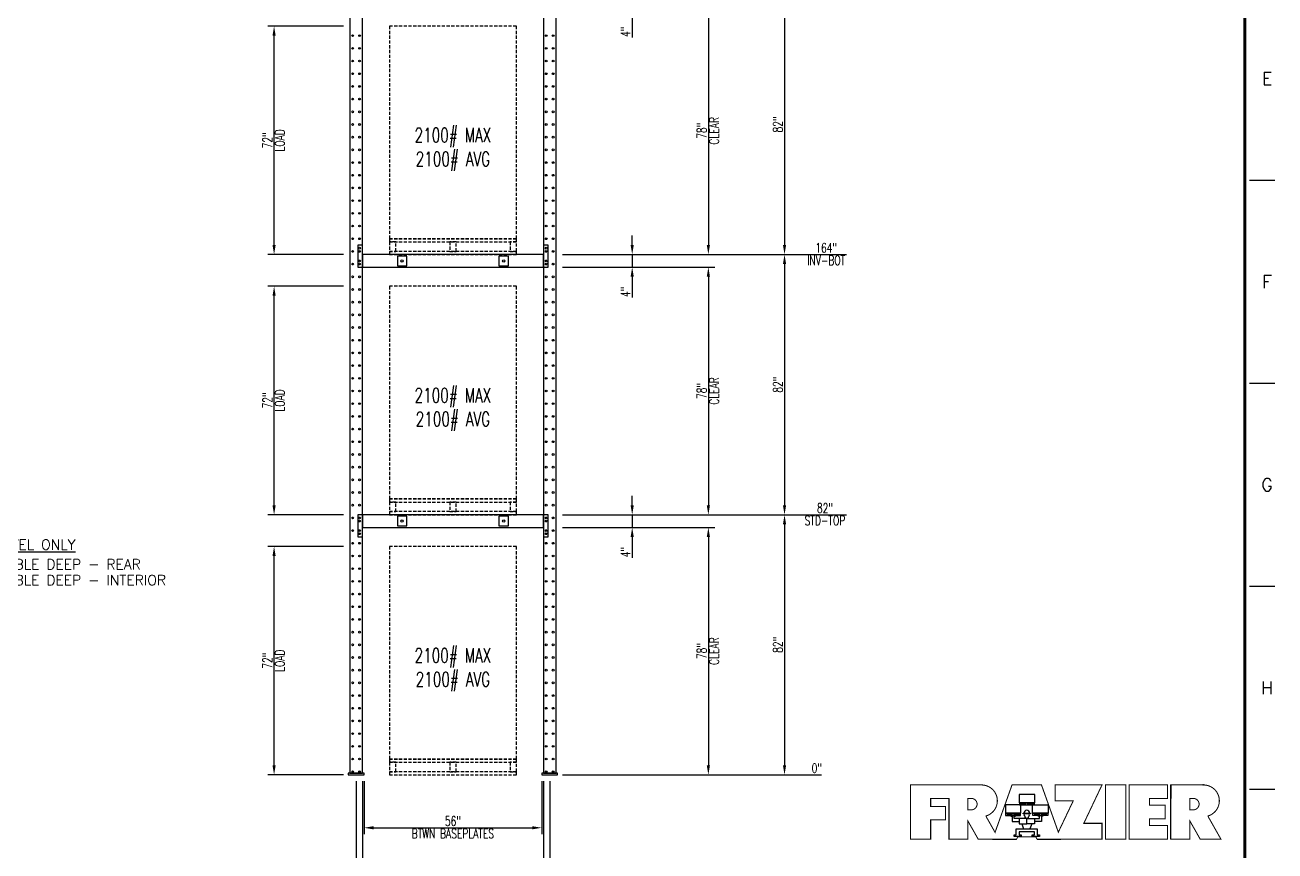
# Model space of a CAD drawing. Extents: x -74 to 970, y -160 to 534.
# Drawn here: x 576.5 to 970.4, y -24 to 236.4 of the extents above; entities that cross this region are included whole.
import ezdxf
from ezdxf.enums import TextEntityAlignment as Align

# ---------------------------------------------------------------- set-up
doc = ezdxf.new("R2010")
doc.units = 0
doc.header["$LTSCALE"] = 8
doc.header["$MEASUREMENT"] = 0
doc.linetypes.add('HIDDEN2', pattern=[0.1875, 0.125, -0.0625])
doc.layers.get('DEFPOINTS').update_dxf_attribs({"linetype": 'CONTINUOUS'})
for name, color, linetype in [('BORD', 15, 'CONTINUOUS'), ('FDIM', 2, 'CONTINUOUS'), ('RACKDIM', 7, 'CONTINUOUS'), ('RACKLOAD', 254, 'HIDDEN2'), ('RACKPALLET', 254, 'HIDDEN2'), ('RACKSHELF', 20, 'CONTINUOUS'), ('RACKUPRIGHT', 180, 'CONTINUOUS'), ('TEXTL', 3, 'CONTINUOUS')]:
    doc.layers.add(name, color=color, linetype=linetype)
doc.styles.add('2thirds', font='romans.shx', dxfattribs={"width": 0.7})
doc.styles.add('DCMARCH', font='stylu.ttf', dxfattribs={"width": 0.75, "oblique": 15})
doc.styles.add('ROMAND', font='ROMAND')
doc.styles.add('SIMPLEX', font='SIMPLEX')
doc.dimstyles.new('2tfrac16', dxfattribs={"dimscale": 32, "dimtxt": 0.0938, "dimasz": 0.0938, "dimexe": 0.0625, "dimexo": 0.0625, "dimgap": 0.01, "dimtad": 1, "dimdec": 4, "dimzin": 1, "dimdsep": 46, "dimlunit": 5, "dimtxsty": '2thirds', "dimcen": 0.09, "dimclrd": 256, "dimclre": 256, "dimclrt": 256, "dimadec": 0, "dimazin": 0, "dimtfac": 0.75, "dimtdec": 4, "dimtmove": 0, "dimatfit": 0, "dimfxl": 1, "dimfrac": 2, "dimtolj": 1, "dimtzin": 0, "dimarcsym": 0})

# ---------------------------------------------------------------- blocks, each defined once
blk = doc.blocks.new('FLOGO')
at = {"layer": 'BORD'}
for p, q in [((2.564, 0.534), (2.564, 0.401)), ((2.564, 0), (2.564, 0.534)), ((0.378, 0.401), (0.378, 0)), ((0.81, 0), (1.044, 0)), ((1.248, 0), (1.482, 0))]:
    blk.add_line(p, q, dxfattribs=at)
at = {"layer": 'BORD', "const_width": 0.0101}
for points in [[(1.887, 0.534), (1.708, 0.156), (1.887, 0.156), (1.887, 0), (1.248, 0), (1.235, 0.022), (1.057, 0.022), (1.046, 0), (0.668, 0), (0.567, 0.178), (0.567, 0), (0.378, 0), (0.378, 0.401), (0.2, 0.401), (0.2, 0.323), (0.347, 0.323), (0.347, 0.189), (0.2, 0.189), (0.2, 0), (0, 0), (0, 0.534), (0.378, 0.534), (0.645, 0.534), (0.701, 0.534, -0.869818), (0.743, 0.228), (0.834, 0.067), (1.001, 0.534), (1.291, 0.534), (1.457, 0.069), (1.604, 0.378), (1.426, 0.378), (1.426, 0.534), (1.893, 0.534)], [(2.564, 0.534), (2.831, 0.534), (2.564, 0.534), (2.564, 0), (2.753, 0), (2.753, 0.178), (2.854, 0), (3.058, 0), (2.929, 0.228, 0.869818), (2.887, 0.534), (2.831, 0.534)]]:
    blk.add_lwpolyline(points, format="xyb", dxfattribs=at)
for points in [[(1.921, 0), (1.921, 0.534), (2.121, 0.534), (2.121, 0)], [(2.154, 0), (2.154, 0.534), (2.533, 0.534), (2.533, 0.401), (2.355, 0.401), (2.355, 0.334), (2.51, 0.334), (2.51, 0.2), (2.355, 0.2), (2.355, 0.134), (2.533, 0.134), (2.533, 0)]]:
    blk.add_lwpolyline(points, close=True, dxfattribs=at)
for points in [[(0.601, 0.289), (0.567, 0.289), (0.567, 0.401), (0.601, 0.401, -1)], [(2.753, 0.289), (2.753, 0.401), (2.787, 0.401, -1), (2.787, 0.289)]]:
    blk.add_lwpolyline(points, format="xyb", close=True, dxfattribs=at)
at = {"layer": 'BORD'}
for points in [[(1.07, 0.358), (1.224, 0.358), (1.224, 0.44), (1.07, 0.44)], [(0.936, 0.255), (1.089, 0.255), (1.089, 0.337), (0.936, 0.337)], [(0.938, 0.234), (1.086, 0.234), (1.086, 0.255), (0.938, 0.255)], [(0.954, 0.24), (1.002, 0.24), (1.002, 0.25), (0.954, 0.25)], [(1.07, 0.24), (1.022, 0.24), (1.022, 0.25), (1.07, 0.25)], [(1.073, 0.337), (1.221, 0.337), (1.221, 0.358), (1.073, 0.358)], [(1.089, 0.343), (1.137, 0.343), (1.137, 0.352), (1.089, 0.352)], [(1.11, 0.251), (1.11, 0.256), (1.182, 0.256), (1.182, 0.251)], [(1.205, 0.343), (1.157, 0.343), (1.157, 0.352), (1.205, 0.352)], [(1.356, 0.255), (1.203, 0.255), (1.203, 0.337), (1.356, 0.337)], [(1.354, 0.234), (1.206, 0.234), (1.206, 0.255), (1.354, 0.255)], [(1.222, 0.24), (1.27, 0.24), (1.27, 0.25), (1.222, 0.25)], [(1.338, 0.24), (1.29, 0.24), (1.29, 0.25), (1.338, 0.25)], [(1.07, 0.071), (1.07, 0.041), (1.091, 0.041), (1.091, 0.027), (1.021, 0.027), (1.021, 0.041), (1.043, 0.041), (1.043, 0.102), (1.249, 0.102), (1.249, 0.041), (1.271, 0.041), (1.271, 0.027), (1.2, 0.027), (1.2, 0.041), (1.222, 0.041), (1.222, 0.071)]]:
    blk.add_lwpolyline(points, close=True, dxfattribs=at)
for points in [[(1.174, 0.256, 0.378608), (1.146, 0.285, 0.378608), (1.118, 0.256, 0.378608)], [(1.121, 0.251, 0.351419), (1.123, 0.23), (1.127, 0.225, 0.337041), (1.146, 0.205, 0.337041), (1.165, 0.225), (1.169, 0.23, 0.351419), (1.171, 0.251)]]:
    blk.add_lwpolyline(points, format="xyb", dxfattribs=at)
for points in [[(1.07, 0.205), (1.07, 0.15), (1.146, 0.15), (1.146, 0.205), (1.021, 0.205), (1.021, 0.226), (1.034, 0.226), (1.034, 0.234), (0.988, 0.234), (0.988, 0.226), (1.001, 0.226), (1.001, 0.174), (1.07, 0.174)], [(1.096, 0.15), (1.115, 0.102)], [(1.127, 0.205), (1.13, 0.216)], [(1.222, 0.205), (1.222, 0.15), (1.146, 0.15), (1.146, 0.205), (1.271, 0.205), (1.271, 0.226), (1.257, 0.226), (1.257, 0.234), (1.304, 0.234), (1.304, 0.226), (1.291, 0.226), (1.291, 0.174), (1.222, 0.174)], [(1.165, 0.205), (1.162, 0.216)], [(1.196, 0.15), (1.177, 0.102)]]:
    blk.add_lwpolyline(points, dxfattribs=at)
blk.add_point((2.884, 0.534), dxfattribs=at)
blk.add_point((2.884, 0.534), dxfattribs=at)
blk = doc.blocks.new('sbord_d')
at = {"layer": 'BORD'}
for p, q in [((32.063, 10), (32.312, 10)), ((32.063, 8), (32.312, 8)), ((32.063, 6), (32.312, 6)), ((32.063, 4), (32.312, 4))]:
    blk.add_line(p, q, dxfattribs=at)
at = {"layer": 'BORD', "const_width": 0.0313}
blk.add_lwpolyline([(-0.016, -0.016), (32.016, -0.016), (32.016, 20.016), (-0.016, 20.016)], close=True, dxfattribs=at)
at = {"layer": 'BORD'}
blk.add_blockref('FLOGO', (28.722, 3.509), dxfattribs=at)
at = {"layer": 'BORD', "style": 'ROMAND'}
for s, p in [('E', (32.234, 11)), ('F', (32.234, 9)), ('G', (32.234, 7)), ('H', (32.234, 5))]:
    blk.add_text(s, height=0.125, dxfattribs=at).set_placement(p, align=Align.MIDDLE)
at = {"layer": 'TEXTL', "flags": 8}
for tag, height, style, p in [('TITLE1', 0.156, 'SIMPLEX', (30.266, 2.776)), ('TITLE2', 0.156, 'SIMPLEX', (30.266, 2.443)), ('CHK', 0.0938, 'SIMPLEX', (29.828, 0.883)), ('APP', 0.0938, 'SIMPLEX', (30.703, 0.883)), ('JOB#', 0.125, 'ROMAND', (30.12, 0.133)), ('SHT', 0.125, 'ROMAND', (31.193, 0.133)), ('REV', 0.125, 'ROMAND', (31.789, 0.133))]:
    blk.add_attdef(tag, text='', height=height, dxfattribs=dict(at, style=style)).set_placement(p, align=Align.MIDDLE)
at = {"layer": 'TEXTL', "style": 'SIMPLEX', "flags": 8}
for tag, height, p in [('CUSTOMER', 0.156, (30.266, 1.697)), ('LOCATION', 0.125, (30.266, 1.364)), ('REVC', 0.0781, (20.259, 0.945)), ('CCHK', 0.0781, (27.255, 0.943)), ('REVB', 0.0781, (20.259, 0.695)), ('BCHK', 0.0781, (27.255, 0.683)), ('REVA', 0.0781, (20.259, 0.445)), ('ACHK', 0.0781, (27.255, 0.443))]:
    blk.add_attdef(tag, text='', height=height, dxfattribs=at).set_placement(p, align=Align.CENTER)
at = {"layer": 'TEXTL', "flags": 8}
for tag, p, height, style in [('REVCDESC', (20.625, 0.943), 0.0781, 'SIMPLEX'), ('REVBDESC', (20.625, 0.683), 0.0781, 'SIMPLEX'), ('REVADESC', (20.625, 0.443), 0.0781, 'SIMPLEX'), ('DWG#', (30.055, -0.566), 0.0938, 'ROMAND')]:
    blk.add_attdef(tag, p, '', height=height, dxfattribs=dict(at, style=style))
at = {"layer": 'TEXTL', "style": 'DCMARCH', "oblique": 15, "width": 0.75, "flags": 8}
for tag, p in [('CBY', (26.755, 0.943)), ('BBY', (26.755, 0.683)), ('ABY', (26.755, 0.443))]:
    blk.add_attdef(tag, text='', height=0.0781, dxfattribs=at).set_placement(p, align=Align.CENTER)
at = {"layer": 'TEXTL', "style": 'SIMPLEX', "flags": 8}
for tag, height, width, p, p2 in [('CAPP', 0.0781, 1.292308, (27.588, 0.944), (27.963, 0.944)), ('CDT', 0.0781, 1.866, (28.071, 0.943), (28.46, 0.943)), ('SCALE', 0.0938, 1.702732, (31.234, 0.837), (31.941, 0.837)), ('BAPP', 0.0781, 1.292308, (27.588, 0.683), (27.963, 0.683)), ('BDT', 0.0781, 1.866, (28.071, 0.683), (28.46, 0.683)), ('AAPP', 0.0781, 1.275949, (27.588, 0.443), (27.963, 0.443)), ('ADT', 0.0781, 1.833263, (28.071, 0.443), (28.46, 0.443)), ('DATE', 0.0938, 2.134634, (28.609, 0.462), (29.315, 0.462)), ('CHKDT', 0.0938, 1.555556, (29.484, 0.462), (30.172, 0.462)), ('APPDT', 0.0938, 1.555556, (30.359, 0.462), (31.047, 0.462)), ('PLOT#', 0.0938, 8.555556, (31.234, 0.462), (31.922, 0.462))]:
    blk.add_attdef(tag, text='', height=height, dxfattribs=dict(at, width=width)).set_placement(p, p2, align=Align.FIT)
at = {"layer": 'TEXTL', "style": 'DCMARCH', "oblique": 15, "width": 0.75, "flags": 8}
blk.add_attdef('DRBY', (28.593, 0.821), '', height=0.125, dxfattribs=at)
blk = doc.blocks.new('*D115')
at = {"layer": 'DEFPOINTS', "color": 0}
for p in [(650.98, 482), (680.82, 482), (682.82, 0)]:
    blk.add_point(p, dxfattribs=at)
at = {"layer": 'RACKDIM', "lineweight": -2}
for p, q in [((656.98, 482), (635.25, 482)), ((662.98, 482), (656.98, 482)), ((678.82, 482), (662.98, 482))]:
    blk.add_line(p, q, dxfattribs=at)
at = {"layer": 'RACKDIM', "char_height": 3.002, "attachment_point": 5, "style": '2thirds'}
for s, insert in [('\\A1;482"', (642.95, 484.11)), ('\\A1;TOP OF\\PTOP LOAD', (642.95, 477.68))]:
    blk.add_mtext(s, dxfattribs=dict(at, insert=insert))
blk = doc.blocks.new('*D110')
at = {"layer": 'DEFPOINTS', "color": 0}
for p in [(743.82, 410), (821.42, 410), (682.82, 0)]:
    blk.add_point(p, dxfattribs=at)
at = {"layer": 'RACKDIM', "lineweight": -2}
for p, q in [((745.82, 410), (809.42, 410)), ((809.42, 410), (815.42, 410)), ((815.42, 410), (835.35, 410))]:
    blk.add_line(p, q, dxfattribs=at)
at = {"layer": 'RACKDIM', "attachment_point": 5, "style": '2thirds'}
for s, insert, char_height in [('\\A1;410"', (828.55, 412.11), 3.002), ('\\A1;STD-TOP', (828.55, 408.18), 3.0016)]:
    blk.add_mtext(s, dxfattribs=dict(at, insert=insert, char_height=char_height))
blk = doc.blocks.new('*D105')
at = {"layer": 'DEFPOINTS', "color": 0}
for p in [(743.82, 328), (822.22, 328), (682.82, 0)]:
    blk.add_point(p, dxfattribs=at)
at = {"layer": 'RACKDIM', "lineweight": -2}
for p, q in [((745.82, 328), (810.22, 328)), ((810.22, 328), (816.22, 328)), ((816.22, 328), (835.35, 328))]:
    blk.add_line(p, q, dxfattribs=at)
at = {"layer": 'RACKDIM', "attachment_point": 5, "style": '2thirds'}
for s, insert, char_height in [('\\A1;328"', (828.95, 330.11), 3.002), ('\\A1;INV-BOT', (828.95, 326.18), 3.0016)]:
    blk.add_mtext(s, dxfattribs=dict(at, insert=insert, char_height=char_height))
blk = doc.blocks.new('*D100')
at = {"layer": 'DEFPOINTS', "color": 0}
for p in [(743.82, 246), (821.82, 246), (682.82, 0)]:
    blk.add_point(p, dxfattribs=at)
at = {"layer": 'RACKDIM', "lineweight": -2}
blk.add_line((745.82, 246), (835.75, 246), dxfattribs=at)
at = {"layer": 'RACKDIM', "attachment_point": 5, "style": '2thirds'}
for s, insert, char_height in [('\\A1;246"', (828.95, 248.11), 3.002), ('\\A1;STD-TOP', (828.95, 244.18), 3.0016)]:
    blk.add_mtext(s, dxfattribs=dict(at, insert=insert, char_height=char_height))
blk = doc.blocks.new('*D99')
at = {"layer": 'DEFPOINTS', "color": 0}
for p in [(743.82, 246), (743.82, 164), (815.82, 164)]:
    blk.add_point(p, dxfattribs=at)
at = {"layer": 'RACKDIM', "lineweight": -2}
for p, q in [((745.82, 246), (817.82, 246)), ((815.82, 243), (815.82, 167)), ((745.82, 164), (817.82, 164))]:
    blk.add_line(p, q, dxfattribs=at)
at = {"layer": 'RACKDIM'}
for points in [[(815.32, 243), (816.32, 243), (815.82, 246)], [(815.32, 167), (816.32, 167), (815.82, 164)]]:
    blk.add_solid(points, dxfattribs=at)
at = {"layer": 'RACKDIM', "insert": (813.72, 205), "char_height": 3.002, "attachment_point": 5, "rotation": 89.9998, "style": '2thirds'}
blk.add_mtext('\\A1;82"', dxfattribs=at)
blk = doc.blocks.new('*D98')
at = {"layer": 'DEFPOINTS', "color": 0}
for p in [(743.82, 242), (743.82, 164), (791.82, 164)]:
    blk.add_point(p, dxfattribs=at)
at = {"layer": 'RACKDIM', "lineweight": -2}
for p, q in [((745.82, 242), (793.82, 242)), ((791.82, 239), (791.82, 167)), ((745.82, 164), (793.82, 164))]:
    blk.add_line(p, q, dxfattribs=at)
at = {"layer": 'RACKDIM'}
for points in [[(791.32, 239), (792.32, 239), (791.82, 242)], [(791.32, 167), (792.32, 167), (791.82, 164)]]:
    blk.add_solid(points, dxfattribs=at)
at = {"layer": 'RACKDIM', "char_height": 3.002, "attachment_point": 5, "rotation": 89.9998, "style": '2thirds'}
for s, insert in [('\\A1;78"', (789.72, 203)), ('\\A1;CLEAR', (793.65, 203))]:
    blk.add_mtext(s, dxfattribs=dict(at, insert=insert))
blk = doc.blocks.new('*D97')
at = {"layer": 'DEFPOINTS', "color": 0}
for p in [(743.82, 246), (743.82, 242), (767.82, 242)]:
    blk.add_point(p, dxfattribs=at)
at = {"layer": 'RACKDIM', "lineweight": -2}
for p, q in [((767.82, 249), (767.82, 252)), ((745.82, 246), (769.82, 246)), ((767.82, 246), (767.82, 242)), ((745.82, 242), (769.82, 242)), ((767.82, 239), (767.82, 232.46))]:
    blk.add_line(p, q, dxfattribs=at)
at = {"layer": 'RACKDIM'}
for points in [[(767.32, 249), (768.32, 249), (767.82, 246)], [(767.32, 239), (768.32, 239), (767.82, 242)]]:
    blk.add_solid(points, dxfattribs=at)
at = {"layer": 'RACKDIM', "insert": (765.72, 234.23), "char_height": 3.002, "attachment_point": 5, "rotation": 89.9998, "style": '2thirds'}
blk.add_mtext('\\A1;4"', dxfattribs=at)
blk = doc.blocks.new('*D96')
at = {"layer": 'DEFPOINTS', "color": 0}
for p in [(654.98, 236), (678.82, 236), (678.82, 164)]:
    blk.add_point(p, dxfattribs=at)
at = {"layer": 'RACKDIM', "lineweight": -2}
for p, q in [((676.82, 236), (652.98, 236)), ((654.98, 167), (654.98, 233)), ((676.82, 164), (652.98, 164))]:
    blk.add_line(p, q, dxfattribs=at)
at = {"layer": 'RACKDIM'}
for points in [[(654.48, 233), (655.48, 233), (654.98, 236)], [(654.48, 167), (655.48, 167), (654.98, 164)]]:
    blk.add_solid(points, dxfattribs=at)
at = {"layer": 'RACKDIM', "char_height": 3.002, "attachment_point": 5, "rotation": 89.9998, "style": '2thirds'}
for s, insert in [('\\A1;72"', (652.87, 200)), ('\\A1;LOAD', (656.8, 200))]:
    blk.add_mtext(s, dxfattribs=dict(at, insert=insert))
blk = doc.blocks.new('*D95')
at = {"layer": 'DEFPOINTS', "color": 0}
for p in [(743.82, 164), (822.22, 164), (682.82, 0)]:
    blk.add_point(p, dxfattribs=at)
at = {"layer": 'RACKDIM', "lineweight": -2}
blk.add_line((745.82, 164), (835.35, 164), dxfattribs=at)
at = {"layer": 'RACKDIM', "attachment_point": 5, "style": '2thirds'}
for s, insert, char_height in [('\\A1;164"', (828.95, 166.11), 3.002), ('\\A1;INV-BOT', (828.95, 162.18), 3.0016)]:
    blk.add_mtext(s, dxfattribs=dict(at, insert=insert, char_height=char_height))
blk = doc.blocks.new('*D94')
at = {"layer": 'DEFPOINTS', "color": 0}
for p in [(743.82, 164), (743.82, 82), (815.82, 82)]:
    blk.add_point(p, dxfattribs=at)
at = {"layer": 'RACKDIM', "lineweight": -2}
for p, q in [((745.82, 164), (817.82, 164)), ((815.82, 161), (815.82, 85)), ((745.82, 82), (817.82, 82))]:
    blk.add_line(p, q, dxfattribs=at)
at = {"layer": 'RACKDIM'}
for points in [[(815.32, 161), (816.32, 161), (815.82, 164)], [(815.32, 85), (816.32, 85), (815.82, 82)]]:
    blk.add_solid(points, dxfattribs=at)
at = {"layer": 'RACKDIM', "insert": (813.72, 123), "char_height": 3.002, "attachment_point": 5, "rotation": 89.9998, "style": '2thirds'}
blk.add_mtext('\\A1;82"', dxfattribs=at)
blk = doc.blocks.new('*D93')
at = {"layer": 'DEFPOINTS', "color": 0}
for p in [(743.82, 160), (743.82, 82), (791.82, 82)]:
    blk.add_point(p, dxfattribs=at)
at = {"layer": 'RACKDIM', "lineweight": -2}
for p, q in [((745.82, 160), (793.82, 160)), ((791.82, 157), (791.82, 85)), ((745.82, 82), (793.82, 82))]:
    blk.add_line(p, q, dxfattribs=at)
at = {"layer": 'RACKDIM'}
for points in [[(791.32, 157), (792.32, 157), (791.82, 160)], [(791.32, 85), (792.32, 85), (791.82, 82)]]:
    blk.add_solid(points, dxfattribs=at)
at = {"layer": 'RACKDIM', "char_height": 3.002, "attachment_point": 5, "rotation": 89.9998, "style": '2thirds'}
for s, insert in [('\\A1;78"', (789.72, 121)), ('\\A1;CLEAR', (793.65, 121))]:
    blk.add_mtext(s, dxfattribs=dict(at, insert=insert))
blk = doc.blocks.new('*D92')
at = {"layer": 'DEFPOINTS', "color": 0}
for p in [(743.82, 164), (743.82, 160), (767.82, 160)]:
    blk.add_point(p, dxfattribs=at)
at = {"layer": 'RACKDIM', "lineweight": -2}
for p, q in [((767.82, 167), (767.82, 170)), ((745.82, 164), (769.82, 164)), ((767.82, 164), (767.82, 160)), ((745.82, 160), (769.82, 160)), ((767.82, 157), (767.82, 150.46))]:
    blk.add_line(p, q, dxfattribs=at)
at = {"layer": 'RACKDIM'}
for points in [[(767.32, 167), (768.32, 167), (767.82, 164)], [(767.32, 157), (768.32, 157), (767.82, 160)]]:
    blk.add_solid(points, dxfattribs=at)
at = {"layer": 'RACKDIM', "insert": (765.72, 152.23), "char_height": 3.002, "attachment_point": 5, "rotation": 89.9998, "style": '2thirds'}
blk.add_mtext('\\A1;4"', dxfattribs=at)
blk = doc.blocks.new('*D91')
at = {"layer": 'DEFPOINTS', "color": 0}
for p in [(654.98, 154), (678.82, 154), (678.82, 82)]:
    blk.add_point(p, dxfattribs=at)
at = {"layer": 'RACKDIM', "lineweight": -2}
for p, q in [((676.82, 154), (652.98, 154)), ((654.98, 85), (654.98, 151)), ((676.82, 82), (652.98, 82))]:
    blk.add_line(p, q, dxfattribs=at)
at = {"layer": 'RACKDIM'}
for points in [[(654.48, 151), (655.48, 151), (654.98, 154)], [(654.48, 85), (655.48, 85), (654.98, 82)]]:
    blk.add_solid(points, dxfattribs=at)
at = {"layer": 'RACKDIM', "char_height": 3.002, "attachment_point": 5, "rotation": 89.9998, "style": '2thirds'}
for s, insert in [('\\A1;72"', (652.87, 118)), ('\\A1;LOAD', (656.8, 118))]:
    blk.add_mtext(s, dxfattribs=dict(at, insert=insert))
blk = doc.blocks.new('*D90')
at = {"layer": 'DEFPOINTS', "color": 0}
for p in [(743.82, 82), (821.42, 82), (682.82, 0)]:
    blk.add_point(p, dxfattribs=at)
at = {"layer": 'RACKDIM', "lineweight": -2}
blk.add_line((745.82, 82), (835.35, 82), dxfattribs=at)
at = {"layer": 'RACKDIM', "attachment_point": 5, "style": '2thirds'}
for s, insert, char_height in [('\\A1;82"', (828.55, 84.11), 3.002), ('\\A1;STD-TOP', (828.55, 80.18), 3.0016)]:
    blk.add_mtext(s, dxfattribs=dict(at, insert=insert, char_height=char_height))
blk = doc.blocks.new('*D89')
at = {"layer": 'DEFPOINTS', "color": 0}
for p in [(743.82, 82), (743.82, 0), (815.82, 0)]:
    blk.add_point(p, dxfattribs=at)
at = {"layer": 'RACKDIM', "lineweight": -2}
for p, q in [((745.82, 82), (817.82, 82)), ((815.82, 79), (815.82, 3)), ((745.82, 0), (817.82, 0))]:
    blk.add_line(p, q, dxfattribs=at)
at = {"layer": 'RACKDIM'}
for points in [[(815.32, 79), (816.32, 79), (815.82, 82)], [(815.32, 3), (816.32, 3), (815.82, 0)]]:
    blk.add_solid(points, dxfattribs=at)
at = {"layer": 'RACKDIM', "insert": (813.72, 41), "char_height": 3.002, "attachment_point": 5, "rotation": 89.9998, "style": '2thirds'}
blk.add_mtext('\\A1;82"', dxfattribs=at)
blk = doc.blocks.new('*D88')
at = {"layer": 'DEFPOINTS', "color": 0}
for p in [(743.82, 78), (743.82, 0), (791.82, 0)]:
    blk.add_point(p, dxfattribs=at)
at = {"layer": 'RACKDIM', "lineweight": -2}
for p, q in [((745.82, 78), (793.82, 78)), ((791.82, 75), (791.82, 3)), ((745.82, 0), (793.82, 0))]:
    blk.add_line(p, q, dxfattribs=at)
at = {"layer": 'RACKDIM'}
for points in [[(791.32, 75), (792.32, 75), (791.82, 78)], [(791.32, 3), (792.32, 3), (791.82, 0)]]:
    blk.add_solid(points, dxfattribs=at)
at = {"layer": 'RACKDIM', "char_height": 3.002, "attachment_point": 5, "rotation": 89.9998, "style": '2thirds'}
for s, insert in [('\\A1;78"', (789.72, 39)), ('\\A1;CLEAR', (793.65, 39))]:
    blk.add_mtext(s, dxfattribs=dict(at, insert=insert))
blk = doc.blocks.new('*D87')
at = {"layer": 'DEFPOINTS', "color": 0}
for p in [(743.82, 82), (743.82, 78), (767.82, 78)]:
    blk.add_point(p, dxfattribs=at)
at = {"layer": 'RACKDIM', "lineweight": -2}
for p, q in [((767.82, 85), (767.82, 88)), ((745.82, 82), (769.82, 82)), ((767.82, 82), (767.82, 78)), ((745.82, 78), (769.82, 78)), ((767.82, 75), (767.82, 68.46))]:
    blk.add_line(p, q, dxfattribs=at)
at = {"layer": 'RACKDIM'}
for points in [[(767.32, 85), (768.32, 85), (767.82, 82)], [(767.32, 75), (768.32, 75), (767.82, 78)]]:
    blk.add_solid(points, dxfattribs=at)
at = {"layer": 'RACKDIM', "insert": (765.72, 70.23), "char_height": 3.002, "attachment_point": 5, "rotation": 89.9998, "style": '2thirds'}
blk.add_mtext('\\A1;4"', dxfattribs=at)
blk = doc.blocks.new('*D86')
at = {"layer": 'DEFPOINTS', "color": 0}
for p in [(654.98, 72), (678.82, 72), (678.82, 0)]:
    blk.add_point(p, dxfattribs=at)
at = {"layer": 'RACKDIM', "lineweight": -2}
for p, q in [((676.82, 72), (652.98, 72)), ((654.98, 3), (654.98, 69)), ((676.82, 0), (652.98, 0))]:
    blk.add_line(p, q, dxfattribs=at)
at = {"layer": 'RACKDIM'}
for points in [[(654.48, 69), (655.48, 69), (654.98, 72)], [(654.48, 3), (655.48, 3), (654.98, 0)]]:
    blk.add_solid(points, dxfattribs=at)
at = {"layer": 'RACKDIM', "char_height": 3.002, "attachment_point": 5, "rotation": 89.9998, "style": '2thirds'}
for s, insert in [('\\A1;72"', (652.87, 36)), ('\\A1;LOAD', (656.8, 36))]:
    blk.add_mtext(s, dxfattribs=dict(at, insert=insert))
blk = doc.blocks.new('*D85')
at = {"layer": 'DEFPOINTS', "color": 0}
for p in [(682.82, 0), (744.32, 0), (824.22, 0)]:
    blk.add_point(p, dxfattribs=at)
at = {"layer": 'RACKDIM', "lineweight": -2}
for p, q in [((746.32, 0), (812.21, 0)), ((812.21, 0), (818.22, 0)), ((818.22, 0), (827.44, 0))]:
    blk.add_line(p, q, dxfattribs=at)
at = {"layer": 'RACKDIM', "char_height": 3.002, "attachment_point": 5, "style": '2thirds'}
for s, insert in [('\\A1;0"', (825.99, 2.11)), ('\\A1;', (825.99, -1.82))]:
    blk.add_mtext(s, dxfattribs=dict(at, insert=insert))
blk = doc.blocks.new('*D84')
at = {"layer": 'DEFPOINTS', "color": 0}
for p in [(683.32, 0), (739.32, 0), (739.32, -16.67)]:
    blk.add_point(p, dxfattribs=at)
at = {"layer": 'RACKDIM', "lineweight": -2}
for p, q in [((683.32, -2), (683.32, -18.67)), ((739.32, -2), (739.32, -18.67)), ((686.33, -16.67), (736.32, -16.67))]:
    blk.add_line(p, q, dxfattribs=at)
at = {"layer": 'RACKDIM'}
for points in [[(686.33, -16.17), (686.33, -17.17), (683.32, -16.67)], [(736.32, -16.17), (736.32, -17.17), (739.32, -16.67)]]:
    blk.add_solid(points, dxfattribs=at)
at = {"layer": 'RACKDIM', "attachment_point": 5, "style": '2thirds'}
for s, insert, char_height in [('\\A1;56"', (711.32, -14.56), 3.002), ('\\A1;BTWN BASEPLATES', (711.32, -18.49), 3.0016)]:
    blk.add_mtext(s, dxfattribs=dict(at, insert=insert, char_height=char_height))
blk = doc.blocks.new('*D83')
at = {"layer": 'DEFPOINTS', "color": 0}
for p in [(739.82, 0), (741.82, 0), (741.82, -33.33)]:
    blk.add_point(p, dxfattribs=at)
at = {"layer": 'RACKDIM', "lineweight": -2}
for p, q in [((739.82, -2), (739.82, -35.33)), ((741.82, -2), (741.82, -35.33)), ((736.82, -33.33), (733.82, -33.33)), ((739.82, -33.33), (741.82, -33.33)), ((744.83, -33.33), (751.37, -33.33))]:
    blk.add_line(p, q, dxfattribs=at)
at = {"layer": 'RACKDIM'}
for points in [[(736.82, -32.83), (736.82, -33.83), (739.82, -33.33)], [(744.83, -32.83), (744.83, -33.83), (741.82, -33.33)]]:
    blk.add_solid(points, dxfattribs=at)
at = {"layer": 'RACKDIM', "insert": (749.6, -31.22), "char_height": 3.002, "attachment_point": 5, "style": '2thirds'}
blk.add_mtext('\\A1;2"', dxfattribs=at)
blk = doc.blocks.new('*D82')
at = {"layer": 'DEFPOINTS', "color": 0}
for p in [(680.82, 0), (682.82, 0), (680.82, -33.33)]:
    blk.add_point(p, dxfattribs=at)
at = {"layer": 'RACKDIM', "lineweight": -2}
for p, q in [((680.82, -2), (680.82, -35.33)), ((682.82, -2), (682.82, -35.33)), ((677.82, -33.33), (671.28, -33.33)), ((682.82, -33.33), (680.82, -33.33)), ((685.83, -33.33), (688.83, -33.33))]:
    blk.add_line(p, q, dxfattribs=at)
at = {"layer": 'RACKDIM'}
for points in [[(677.82, -32.83), (677.82, -33.83), (680.82, -33.33)], [(685.83, -32.83), (685.83, -33.83), (682.82, -33.33)]]:
    blk.add_solid(points, dxfattribs=at)
at = {"layer": 'RACKDIM', "insert": (673.05, -31.22), "char_height": 3.002, "attachment_point": 5, "style": '2thirds'}
blk.add_mtext('\\A1;2"', dxfattribs=at)
blk = doc.blocks.new('*D81')
at = {"layer": 'DEFPOINTS', "color": 0}
for p in [(682.82, 0), (739.82, 0), (739.82, -33.33)]:
    blk.add_point(p, dxfattribs=at)
at = {"layer": 'RACKDIM', "lineweight": -2}
for p, q in [((682.82, -2), (682.82, -35.33)), ((739.82, -2), (739.82, -35.33)), ((685.83, -33.33), (736.82, -33.33))]:
    blk.add_line(p, q, dxfattribs=at)
at = {"layer": 'RACKDIM'}
for points in [[(685.83, -32.83), (685.83, -33.83), (682.82, -33.33)], [(736.82, -32.83), (736.82, -33.83), (739.82, -33.33)]]:
    blk.add_solid(points, dxfattribs=at)
at = {"layer": 'RACKDIM', "char_height": 3.002, "attachment_point": 5, "style": '2thirds'}
for s, insert in [('\\A1;57"', (711.32, -31.22)), ('\\A1;CLEAR', (711.32, -35.15))]:
    blk.add_mtext(s, dxfattribs=dict(at, insert=insert))
blk = doc.blocks.new('*D80')
at = {"layer": 'DEFPOINTS', "color": 0}
for p in [(680.82, 0), (741.82, 0), (741.82, -50)]:
    blk.add_point(p, dxfattribs=at)
at = {"layer": 'RACKDIM', "lineweight": -2}
for p, q in [((680.82, -2), (680.82, -52)), ((741.82, -2), (741.82, -52)), ((683.83, -50), (738.82, -50))]:
    blk.add_line(p, q, dxfattribs=at)
at = {"layer": 'RACKDIM'}
for points in [[(683.83, -49.5), (683.83, -50.5), (680.82, -50)], [(738.82, -49.5), (738.82, -50.5), (741.82, -50)]]:
    blk.add_solid(points, dxfattribs=at)
at = {"layer": 'RACKDIM', "char_height": 3.002, "attachment_point": 5, "style": '2thirds'}
for s, insert in [('\\A1;61"', (711.32, -47.89)), ('\\A1;C/C', (711.32, -52.61))]:
    blk.add_mtext(s, dxfattribs=dict(at, insert=insert))

msp = doc.modelspace()

# ---------------------------------------------------------------- linework, layer by layer
at = {"layer": 'RACKLOAD'}
for points in [[(691.32439, 169), (731.32439, 169), (731.32439, 236), (691.32439, 236), (691.32439, 169)], [(691.32439, 87), (731.32439, 87), (731.32439, 154), (691.32439, 154), (691.32439, 87)], [(691.32439, 5), (731.32439, 5), (731.32439, 72), (691.32439, 72), (691.32439, 5)]]:
    msp.add_lwpolyline(points, dxfattribs=at)
at = {"layer": 'RACKPALLET'}
for points in [[(691.32439, 168), (731.32439, 168), (731.32439, 169), (691.32439, 169), (691.32439, 168)], [(691.32439, 165), (693.32439, 165), (693.32439, 168), (691.32439, 168), (691.32439, 165)], [(710.32439, 165), (712.32439, 165), (712.32439, 168), (710.32439, 168), (710.32439, 165)], [(729.32439, 165), (731.32439, 165), (731.32439, 168), (729.32439, 168), (729.32439, 165)], [(691.32439, 164), (731.32439, 164), (731.32439, 165), (691.32439, 165), (691.32439, 164)], [(691.32439, 86), (731.32439, 86), (731.32439, 87), (691.32439, 87), (691.32439, 86)], [(691.32439, 83), (693.32439, 83), (693.32439, 86), (691.32439, 86), (691.32439, 83)], [(691.32439, 82), (731.32439, 82), (731.32439, 83), (691.32439, 83), (691.32439, 82)], [(710.32439, 83), (712.32439, 83), (712.32439, 86), (710.32439, 86), (710.32439, 83)], [(729.32439, 83), (731.32439, 83), (731.32439, 86), (729.32439, 86), (729.32439, 83)], [(691.32439, 4), (731.32439, 4), (731.32439, 5), (691.32439, 5), (691.32439, 4)], [(691.32439, 1), (693.32439, 1), (693.32439, 4), (691.32439, 4), (691.32439, 1)], [(710.32439, 1), (712.32439, 1), (712.32439, 4), (710.32439, 4), (710.32439, 1)], [(729.32439, 1), (731.32439, 1), (731.32439, 4), (729.32439, 4), (729.32439, 1)], [(691.32439, 0), (731.32439, 0), (731.32439, 1), (691.32439, 1), (691.32439, 0)]]:
    msp.add_lwpolyline(points, dxfattribs=at)
at = {"layer": 'RACKSHELF'}
for points in [[(681.32439, 160), (682.82439, 160), (682.82439, 167), (681.32439, 167), (681.32439, 160)], [(739.82439, 160), (741.32439, 160), (741.32439, 167), (739.82439, 167), (739.82439, 160)], [(682.82439, 160), (739.82439, 160), (739.82439, 164), (682.82439, 164), (682.82439, 160)], [(693.82439, 160.5), (696.82439, 160.5), (696.82439, 163.5), (693.82439, 163.5), (693.82439, 160.5)], [(725.82439, 160.5), (728.82439, 160.5), (728.82439, 163.5), (725.82439, 163.5), (725.82439, 160.5)], [(681.32439, 75), (682.82439, 75), (682.82439, 82), (681.32439, 82), (681.32439, 75)], [(682.82439, 78), (739.82439, 78), (739.82439, 82), (682.82439, 82), (682.82439, 78)], [(693.82439, 78.5), (696.82439, 78.5), (696.82439, 81.5), (693.82439, 81.5), (693.82439, 78.5)], [(725.82439, 78.5), (728.82439, 78.5), (728.82439, 81.5), (725.82439, 81.5), (725.82439, 78.5)], [(739.82439, 75), (741.32439, 75), (741.32439, 82), (739.82439, 82), (739.82439, 75)]]:
    msp.add_lwpolyline(points, dxfattribs=at)
for centre, radius in [((681.91814, 166), 0.28125), ((740.73064, 166), 0.28125), ((681.91814, 165), 0.28125), ((681.91814, 162), 0.28125), ((695.32439, 162), 0.375), ((727.32439, 162), 0.375), ((740.73064, 165), 0.28125), ((740.73064, 162), 0.28125), ((681.91814, 161), 0.28125), ((740.73064, 161), 0.28125), ((681.91814, 81), 0.28125), ((681.91814, 80), 0.28125), ((695.32439, 80), 0.375), ((727.32439, 80), 0.375), ((740.73064, 81), 0.28125), ((740.73064, 80), 0.28125), ((681.91814, 77), 0.28125), ((681.91814, 76), 0.28125), ((740.73064, 77), 0.28125), ((740.73064, 76), 0.28125)]:
    msp.add_circle(centre, radius, dxfattribs=at)
at = {"layer": 'RACKUPRIGHT'}
for points in [[(678.82439, 0.5), (682.82439, 0.5), (682.82439, 410), (678.82439, 410), (678.82439, 0.5)], [(739.82439, 0.5), (743.82439, 0.5), (743.82439, 410), (739.82439, 410), (739.82439, 0.5)], [(678.32439, 0), (683.32439, 0), (683.32439, 0.5), (678.32439, 0.5), (678.32439, 0)], [(739.32439, 0), (744.32439, 0), (744.32439, 0.5), (739.32439, 0.5), (739.32439, 0)]]:
    msp.add_lwpolyline(points, dxfattribs=at)
for centre in [(679.73064, 233), (681.91814, 233), (740.73064, 233), (742.91814, 233), (679.73064, 229), (681.91814, 229), (740.73064, 229), (742.91814, 229), (679.73064, 225), (681.91814, 225), (740.73064, 225), (742.91814, 225), (679.73064, 221), (681.91814, 221), (740.73064, 221), (742.91814, 221), (679.73064, 217), (681.91814, 217), (740.73064, 217), (742.91814, 217), (679.73064, 213), (681.91814, 213), (740.73064, 213), (742.91814, 213), (679.73064, 209), (681.91814, 209), (740.73064, 209), (742.91814, 209), (679.73064, 205), (681.91814, 205), (740.73064, 205), (742.91814, 205), (679.73064, 201), (681.91814, 201), (740.73064, 201), (742.91814, 201), (679.73064, 197), (681.91814, 197), (740.73064, 197), (742.91814, 197), (679.73064, 193), (681.91814, 193), (740.73064, 193), (742.91814, 193), (679.73064, 189), (681.91814, 189), (740.73064, 189), (742.91814, 189), (679.73064, 185), (681.91814, 185), (740.73064, 185), (742.91814, 185), (679.73064, 181), (681.91814, 181), (740.73064, 181), (742.91814, 181), (679.73064, 177), (681.91814, 177), (740.73064, 177), (742.91814, 177), (679.73064, 173), (681.91814, 173), (740.73064, 173), (742.91814, 173), (679.73064, 169), (681.91814, 169), (740.73064, 169), (742.91814, 169), (679.73064, 165), (681.91814, 165), (740.73064, 165), (742.91814, 165), (679.73064, 161), (681.91814, 161), (740.73064, 161), (742.91814, 161), (679.73064, 157), (681.91814, 157), (740.73064, 157), (742.91814, 157), (679.73064, 153), (681.91814, 153), (740.73064, 153), (742.91814, 153), (679.73064, 149), (681.91814, 149), (740.73064, 149), (742.91814, 149), (679.73064, 145), (681.91814, 145), (740.73064, 145), (742.91814, 145), (679.73064, 141), (681.91814, 141), (740.73064, 141), (742.91814, 141), (679.73064, 137), (681.91814, 137), (740.73064, 137), (742.91814, 137), (679.73064, 133), (681.91814, 133), (740.73064, 133), (742.91814, 133), (679.73064, 129), (681.91814, 129), (740.73064, 129), (742.91814, 129), (679.73064, 125), (681.91814, 125), (740.73064, 125), (742.91814, 125), (679.73064, 121), (681.91814, 121), (740.73064, 121), (742.91814, 121), (679.73064, 117), (681.91814, 117), (740.73064, 117), (742.91814, 117), (679.73064, 113), (681.91814, 113), (740.73064, 113), (742.91814, 113), (679.73064, 109), (681.91814, 109), (740.73064, 109), (742.91814, 109), (679.73064, 105), (681.91814, 105), (740.73064, 105), (742.91814, 105), (679.73064, 101), (681.91814, 101), (740.73064, 101), (742.91814, 101), (679.73064, 97), (681.91814, 97), (740.73064, 97), (742.91814, 97), (679.73064, 93), (681.91814, 93), (740.73064, 93), (742.91814, 93), (679.73064, 89), (681.91814, 89), (740.73064, 89), (742.91814, 89), (679.73064, 85), (681.91814, 85), (740.73064, 85), (742.91814, 85), (679.73064, 81), (681.91814, 81), (740.73064, 81), (742.91814, 81), (679.73064, 77), (681.91814, 77), (740.73064, 77), (742.91814, 77), (679.73064, 73), (681.91814, 73), (740.73064, 73), (742.91814, 73), (679.73064, 69), (681.91814, 69), (740.73064, 69), (742.91814, 69), (679.73064, 65), (681.91814, 65), (740.73064, 65), (742.91814, 65), (679.73064, 61), (681.91814, 61), (740.73064, 61), (742.91814, 61), (679.73064, 57), (681.91814, 57), (740.73064, 57), (742.91814, 57), (679.73064, 53), (681.91814, 53), (740.73064, 53), (742.91814, 53), (679.73064, 49), (681.91814, 49), (740.73064, 49), (742.91814, 49), (679.73064, 45), (681.91814, 45), (740.73064, 45), (742.91814, 45), (679.73064, 41), (681.91814, 41), (740.73064, 41), (742.91814, 41), (679.73064, 37), (681.91814, 37), (740.73064, 37), (742.91814, 37), (679.73064, 33), (681.91814, 33), (740.73064, 33), (742.91814, 33), (679.73064, 29), (681.91814, 29), (740.73064, 29), (742.91814, 29), (679.73064, 25), (681.91814, 25), (740.73064, 25), (742.91814, 25), (679.73064, 21), (681.91814, 21), (740.73064, 21), (742.91814, 21), (679.73064, 17), (681.91814, 17), (740.73064, 17), (742.91814, 17), (679.73064, 13), (681.91814, 13), (740.73064, 13), (742.91814, 13), (679.73064, 9), (681.91814, 9), (740.73064, 9), (742.91814, 9), (679.73064, 5), (681.91814, 5), (740.73064, 5), (742.91814, 5), (679.73064, 1), (681.91814, 1), (740.73064, 1), (742.91814, 1)]:
    msp.add_circle(centre, 0.28125, dxfattribs=at)

# ---------------------------------------------------------------- block references
at = {"layer": 'RACKLOAD', "xscale": 32, "yscale": 32, "zscale": 32}
msp.add_blockref('sbord_d', (-63.63321, -132.54267), dxfattribs=at)

# ---------------------------------------------------------------- texts
at = {"layer": 'FDIM', "style": 'SIMPLEX'}
for s, p in [('%%UTHIS LEVEL ONLY', (555.7855, 72.58541)), ('DOUBLE DEEP - REAR', (564.28889, 66.38801)), ('DOUBLE DEEP - INTERIOR', (564.28889, 61.40441))]:
    msp.add_text(s, height=3.2, dxfattribs=at).set_placement(p, align=Align.MIDDLE_LEFT)
at = {"layer": 'RACKLOAD', "char_height": 4.5, "width": 40, "attachment_point": 5, "style": '2thirds'}
for insert in [(711.32439, 197.14286), (711.32439, 115.14286), (711.32439, 33.14286)]:
    msp.add_mtext('2100# MAX 2100# AVG', dxfattribs=dict(at, insert=insert))

# ---------------------------------------------------------------- dimensions: what is measured, and where the dimension line sits
at = {"layer": 'RACKDIM'}
for feature_location, offset, origin, text, picture, middle in [((680.82439, 482), (-29.84846, 0.00009), (682.82439, 0), '<>\\XTOP OF\\PTOP LOAD', '*D115', (642.95182, 482.00009)), ((743.82439, 410), (77.5998, -0.00026), (682.82439, 0), '<>\\XSTD-TOP', '*D110', (828.54782, 409.99974)), ((743.82439, 328), (78.40023, -0.00027), (682.82439, 0), '<>\\XINV-BOT', '*D105', (828.94803, 327.99973)), ((743.82439, 246), (78, 0), (682.82439, 0), '<>\\XSTD-TOP', '*D100', (828.94802, 246)), ((743.82439, 164), (78.40021, 0), (682.82439, 0), '<>\\XINV-BOT', '*D95', (828.94802, 164)), ((743.82439, 82), (77.59979, 0), (682.82439, 0), '<>\\XSTD-TOP', '*D90', (828.5478, 82)), ((744.3243901999, 0.000000001), (79.8958852559, -0.0002732596), (682.8243901999, 0.0000000011), '<>\\X   ', '*D85', (825.9910487891, -0.0002732586))]:
    dim = msp.add_ordinate_dim(feature_location=feature_location, offset=offset, dtype=0, origin=origin, text=text, dimstyle='2tfrac16', override={"dimpost": '"'}, dxfattribs=at)
    dim.commit()
    dim.dimension.update_dxf_attribs({"geometry": picture, "text_midpoint": middle})
for base, p1, p2, picture, middle in [((767.82438, 241.99991), (743.82439, 246), (743.82439, 242), '*D97', (765.71768, 234.22595)), ((815.82409, 163.99974), (743.82439, 246), (743.82439, 164), '*D99', (813.71757, 204.99974)), ((767.82438, 159.99991), (743.82439, 164), (743.82439, 160), '*D92', (765.71768, 152.22595)), ((815.82409, 81.99974), (743.82439, 164), (743.82439, 82), '*D94', (813.71757, 122.99974)), ((767.82438, 77.99991), (743.82439, 82), (743.82439, 78), '*D87', (765.71768, 70.22595)), ((815.82409, -0.00026), (743.82439, 82), (743.82439, 0), '*D89', (813.71757, 40.99974))]:
    dim = msp.add_linear_dim(base=base, p1=p1, p2=p2, angle=269.9997895, dimstyle='2tfrac16', override={"dimpost": '"'}, dxfattribs=at)
    dim.commit()
    dim.dimension.update_dxf_attribs({"geometry": picture, "text_midpoint": middle})
for base, p1, p2, text, picture, middle in [((791.82409, 163.99982), (743.82439, 242), (743.82439, 164), '<>\\XCLEAR', '*D98', (791.82423, 202.99982)), ((654.97618, 236.00009), (678.82439, 164), (678.82439, 236), '<>\\XLOAD', '*D96', (654.97604, 200.00009)), ((791.82409, 81.99982), (743.82439, 160), (743.82439, 82), '<>\\XCLEAR', '*D93', (791.82423, 120.99982)), ((654.97618, 154.00009), (678.82439, 82), (678.82439, 154), '<>\\XLOAD', '*D91', (654.97604, 118.00009)), ((791.82409, -0.00018), (743.82439, 78), (743.82439, 0), '<>\\XCLEAR', '*D88', (791.82423, 38.99982)), ((654.97618, 72.00009), (678.82439, 0), (678.82439, 72), '<>\\XLOAD', '*D86', (654.97604, 36.00009))]:
    dim = msp.add_linear_dim(base=base, p1=p1, p2=p2, angle=269.9997895, text=text, dimstyle='2tfrac16', override={"dimpost": '"'}, dxfattribs=at)
    dim.commit()
    dim.dimension.update_dxf_attribs({"geometry": picture, "text_midpoint": middle})
for base, p1, p2, picture, middle in [((680.82439, -33.33164), (682.82439, 0), (680.82439, 0), '*D82', (673.05042, -31.22497)), ((741.82439, -33.33164), (739.82439, 0), (741.82439, 0), '*D83', (749.59836, -31.22497))]:
    dim = msp.add_linear_dim(base=base, p1=p1, p2=p2, dimstyle='2tfrac16', override={"dimpost": '"'}, dxfattribs=at)
    dim.commit()
    dim.dimension.update_dxf_attribs({"geometry": picture, "text_midpoint": middle})
for base, p1, p2, text, picture, middle in [((741.82439, -49.99886), (680.82439, 0), (741.82439, 0), '<>\\XC/C', '*D80', (711.32439, -49.99886)), ((739.82439, -33.33164), (682.82439, 0), (739.82439, 0), '<>\\XCLEAR', '*D81', (711.32439, -33.33164)), ((739.32439, -16.66582), (683.32439, 0), (739.32439, 0), '<>\\XBTWN BASEPLATES', '*D84', (711.32439, -16.66582))]:
    dim = msp.add_linear_dim(base=base, p1=p1, p2=p2, text=text, dimstyle='2tfrac16', override={"dimpost": '"'}, dxfattribs=at)
    dim.commit()
    dim.dimension.update_dxf_attribs({"geometry": picture, "text_midpoint": middle})

doc.saveas('drawing.dxf')
